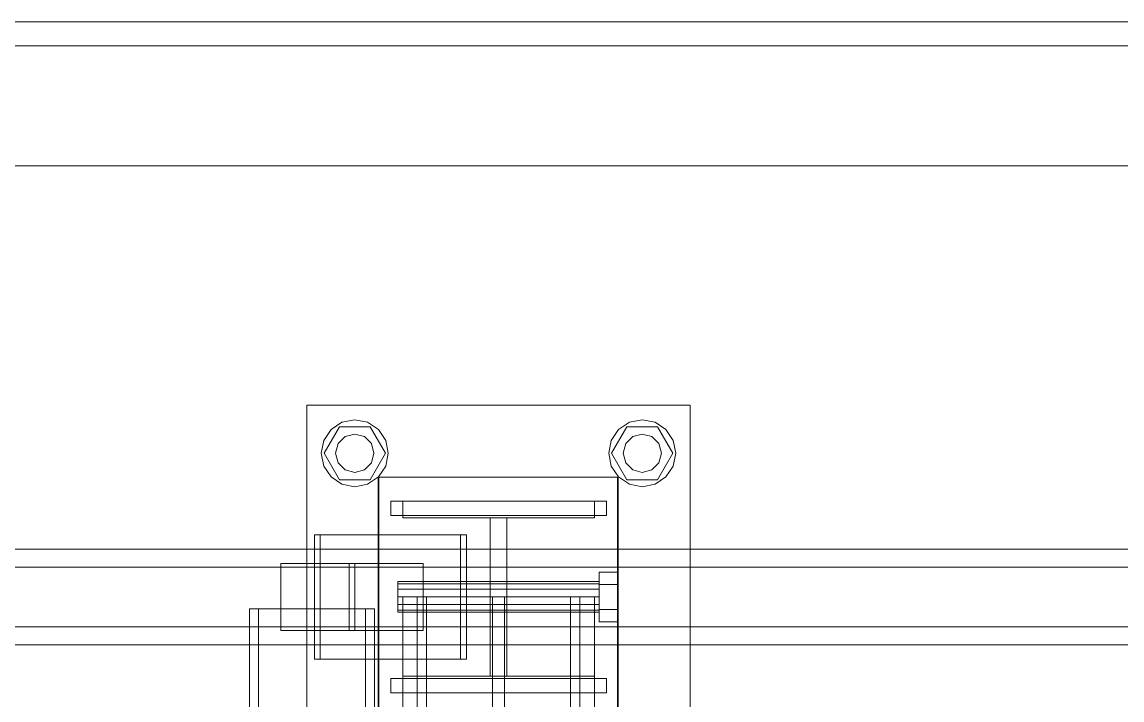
# Model space of a CAD drawing. Header units: millimetres. Extents: x -1970 to 34302, y -65268 to 6837.
# Drawn here: x 2710.1 to 3169.2, y -17613 to -17330 of the extents above; entities that cross this region are included whole.
import ezdxf

# ---------------------------------------------------------------- set-up
doc = ezdxf.new("R2010")
doc.units = ezdxf.units.MM
doc.layers.add('superior_C01', color=7, linetype='Continuous', lineweight=0)
doc.layers.add('superior_tolva', color=7, linetype='Continuous', lineweight=0)

msp = doc.modelspace()

# ---------------------------------------------------------------- linework, layer by layer
at = {"layer": 'superior_C01'}
for p, q in [((2828.959, -17650), (2828.959, -17490)), ((2828.959, -17490), (2988.959, -17490)), ((2988.959, -17490), (2988.959, -17650)), ((2839.06, -17500.101), (2843.602, -17497.066)), ((2843.602, -17497.066), (2848.959, -17496)), ((2848.959, -17496), (2854.317, -17497.066)), ((2854.317, -17497.066), (2858.859, -17500.101)), ((2959.06, -17500.101), (2963.602, -17497.066)), ((2963.602, -17497.066), (2968.959, -17496)), ((2968.959, -17496), (2974.317, -17497.066)), ((2974.317, -17497.066), (2978.859, -17500.101)), ((2836.025, -17504.642), (2839.06, -17500.101)), ((2836.159, -17510), (2842.559, -17498.915)), ((2842.559, -17498.915), (2855.359, -17498.915)), ((2844.959, -17503.072), (2848.959, -17502)), ((2848.959, -17502), (2852.959, -17503.072)), ((2855.359, -17498.915), (2861.759, -17510)), ((2858.859, -17500.101), (2861.894, -17504.642)), ((2956.025, -17504.642), (2959.06, -17500.101)), ((2956.159, -17510), (2962.559, -17498.915)), ((2962.559, -17498.915), (2975.359, -17498.915)), ((2964.959, -17503.072), (2968.959, -17502)), ((2968.959, -17502), (2972.959, -17503.072)), ((2975.359, -17498.915), (2981.759, -17510)), ((2978.859, -17500.101), (2981.894, -17504.642)), ((2834.959, -17510), (2836.025, -17504.642)), ((2840.959, -17510), (2842.031, -17506)), ((2842.031, -17506), (2844.959, -17503.072)), ((2852.959, -17503.072), (2855.887, -17506)), ((2855.887, -17506), (2856.959, -17510)), ((2861.894, -17504.642), (2862.959, -17510)), ((2954.959, -17510), (2956.025, -17504.642)), ((2960.959, -17510), (2962.031, -17506)), ((2962.031, -17506), (2964.959, -17503.072)), ((2972.959, -17503.072), (2975.887, -17506)), ((2975.887, -17506), (2976.959, -17510)), ((2981.894, -17504.642), (2982.959, -17510)), ((2836.025, -17515.358), (2834.959, -17510)), ((2842.559, -17521.085), (2836.159, -17510)), ((2842.031, -17514), (2840.959, -17510)), ((2861.759, -17510), (2855.359, -17521.085)), ((2856.959, -17510), (2855.887, -17514)), ((2862.959, -17510), (2861.894, -17515.358)), ((2956.025, -17515.358), (2954.959, -17510)), ((2962.559, -17521.085), (2956.159, -17510)), ((2962.031, -17514), (2960.959, -17510)), ((2981.759, -17510), (2975.359, -17521.085)), ((2976.959, -17510), (2975.887, -17514)), ((2982.959, -17510), (2981.894, -17515.358)), ((2839.06, -17519.899), (2836.025, -17515.358)), ((2844.959, -17516.928), (2842.031, -17514)), ((2855.887, -17514), (2852.959, -17516.928)), ((2861.894, -17515.358), (2858.859, -17519.899)), ((2959.06, -17519.899), (2956.025, -17515.358)), ((2964.959, -17516.928), (2962.031, -17514)), ((2975.887, -17514), (2972.959, -17516.928)), ((2981.894, -17515.358), (2978.859, -17519.899)), ((2843.602, -17522.934), (2839.06, -17519.899)), ((2848.959, -17518), (2844.959, -17516.928)), ((2852.959, -17516.928), (2848.959, -17518)), ((2858.859, -17519.899), (2854.317, -17522.934)), ((2858.655, -17620), (2858.655, -17520)), ((2858.655, -17520), (2958.655, -17520)), ((2858.959, -17620), (2858.959, -17520)), ((2858.959, -17520), (2958.959, -17520)), ((2958.655, -17520), (2958.655, -17620)), ((2958.959, -17520), (2958.959, -17620)), ((2963.602, -17522.934), (2959.06, -17519.899)), ((2968.959, -17518), (2964.959, -17516.928)), ((2972.959, -17516.928), (2968.959, -17518)), ((2978.859, -17519.899), (2974.317, -17522.934)), ((2855.359, -17521.085), (2842.559, -17521.085)), ((2848.959, -17524), (2843.602, -17522.934)), ((2854.317, -17522.934), (2848.959, -17524)), ((2975.359, -17521.085), (2962.559, -17521.085)), ((2968.959, -17524), (2963.602, -17522.934)), ((2974.317, -17522.934), (2968.959, -17524)), ((2863.959, -17530), (2953.959, -17530)), ((2863.959, -17536), (2863.959, -17530)), ((2868.959, -17537), (2868.959, -17530)), ((2868.959, -17530), (2948.959, -17530)), ((2948.959, -17530), (2948.959, -17537)), ((2953.959, -17536), (2953.959, -17530)), ((2863.959, -17536), (2953.959, -17536)), ((2948.959, -17537), (2868.959, -17537)), ((2905.459, -17603), (2905.459, -17537)), ((2905.459, -17537), (2912.459, -17537)), ((2912.459, -17537), (2912.459, -17603)), ((2893.106, -17544), (2832.143, -17544)), ((2832.143, -17544), (2832.143, -17596)), ((2834.578, -17544), (2832.143, -17544)), ((2834.578, -17596), (2834.578, -17544)), ((2834.578, -17544), (2895.541, -17544)), ((2893.106, -17596), (2893.106, -17544)), ((2893.106, -17544), (2895.541, -17544)), ((2895.541, -17544), (2895.541, -17596)), ((3473.779, -17550), (2330.717, -17550)), ((2342.892, -17550), (3485.954, -17550)), ((3560.527, -17550), (2417.465, -17550)), ((2432.683, -17550), (3575.745, -17550)), ((3472.073, -17557.5), (2417.28, -17557.5)), ((2432.868, -17557.5), (3487.661, -17557.5)), ((2846.608, -17556), (2818.032, -17556)), ((2818.032, -17556), (2818.032, -17584)), ((2848.945, -17556), (2818.032, -17556)), ((2846.608, -17584), (2846.608, -17556)), ((2846.608, -17556), (2877.521, -17556)), ((2848.945, -17584), (2848.945, -17556)), ((2848.945, -17556), (2877.521, -17556)), ((2877.521, -17556), (2877.521, -17584)), ((2950.959, -17564.8), (2950.959, -17559.6)), ((2958.959, -17559.6), (2950.959, -17559.6)), ((2958.959, -17559.6), (2958.959, -17564.8)), ((2866.959, -17564.457), (2866.959, -17563.6)), ((2950.959, -17563.6), (2866.959, -17563.6)), ((2866.959, -17564.457), (2866.959, -17566.8)), ((2866.959, -17564.457), (2950.959, -17564.457)), ((2950.959, -17563.6), (2950.959, -17564.457)), ((2950.959, -17564.457), (2950.959, -17566.8)), ((2950.959, -17564.8), (2950.959, -17575.2)), ((2950.959, -17564.8), (2958.959, -17564.8)), ((2958.959, -17564.8), (2958.959, -17575.2)), ((2866.959, -17566.8), (2866.959, -17570)), ((2866.959, -17566.8), (2950.959, -17566.8)), ((2866.959, -17570), (2866.959, -17573.2)), ((2866.959, -17570), (2950.959, -17570)), ((2868.959, -17570), (2868.959, -17625)), ((2868.959, -17570), (2874.959, -17570)), ((2874.959, -17570), (2874.959, -17625)), ((2938.959, -17570), (2878.959, -17570)), ((2878.959, -17570), (2878.959, -18430)), ((2911.459, -17570), (2906.459, -17570)), ((2906.459, -17570), (2906.459, -18430)), ((2911.459, -18430), (2911.459, -17570)), ((2938.959, -18430), (2938.959, -17570)), ((2942.959, -17570), (2942.959, -17625)), ((2942.959, -17570), (2948.959, -17570)), ((2948.959, -17570), (2948.959, -17625)), ((2950.959, -17566.8), (2950.959, -17570)), ((2950.959, -17570), (2950.959, -17573.2)), ((2853.471, -17575), (2805.081, -17575)), ((2805.081, -17575), (2805.081, -18425)), ((2808.734, -17575), (2805.081, -17575)), ((2808.734, -18425), (2808.734, -17575)), ((2808.734, -17575), (2857.123, -17575)), ((2853.471, -18425), (2853.471, -17575)), ((2853.471, -17575), (2857.123, -17575)), ((2857.123, -17575), (2857.123, -18425)), ((2866.959, -17573.2), (2866.959, -17575.543)), ((2866.959, -17573.2), (2950.959, -17573.2)), ((2866.959, -17575.543), (2866.959, -17576.4)), ((2866.959, -17575.543), (2950.959, -17575.543)), ((2950.959, -17573.2), (2950.959, -17575.543)), ((2950.959, -17575.2), (2950.959, -17580.4)), ((2950.959, -17575.2), (2958.959, -17575.2)), ((2950.959, -17575.543), (2950.959, -17576.4)), ((2958.959, -17575.2), (2958.959, -17580.4)), ((2866.959, -17576.4), (2950.959, -17576.4)), ((2950.959, -17580.4), (2958.959, -17580.4)), ((2417.28, -17582.5), (3472.073, -17582.5)), ((2432.868, -17582.5), (3487.661, -17582.5)), ((2818.032, -17584), (2846.608, -17584)), ((2818.032, -17584), (2848.945, -17584)), ((2877.521, -17584), (2846.608, -17584)), ((2877.521, -17584), (2848.945, -17584)), ((2330.717, -17590), (3473.779, -17590)), ((2342.892, -17590), (3485.954, -17590)), ((2417.465, -17590), (3560.527, -17590)), ((2432.683, -17590), (3575.745, -17590)), ((2832.143, -17596), (2893.106, -17596)), ((2832.143, -17596), (2834.578, -17596)), ((2895.541, -17596), (2834.578, -17596)), ((2895.541, -17596), (2893.106, -17596)), ((2868.959, -17610), (2868.959, -17603)), ((2868.959, -17603), (2948.959, -17603)), ((2912.459, -17603), (2905.459, -17603)), ((2948.959, -17603), (2948.959, -17610)), ((2863.959, -17604), (2953.959, -17604)), ((2863.959, -17610), (2863.959, -17604)), ((2953.959, -17610), (2953.959, -17604)), ((2863.959, -17610), (2953.959, -17610)), ((2948.959, -17610), (2868.959, -17610))]:
    msp.add_line(p, q, dxfattribs=at)
at = {"layer": 'superior_tolva'}
for p, q in [((3614.2, -17330), (1634.2, -17330)), ((2524.2, -17340), (3324.2, -17340)), ((3614.2, -17390), (1634.2, -17390))]:
    msp.add_line(p, q, dxfattribs=at)

doc.saveas('drawing.dxf')
